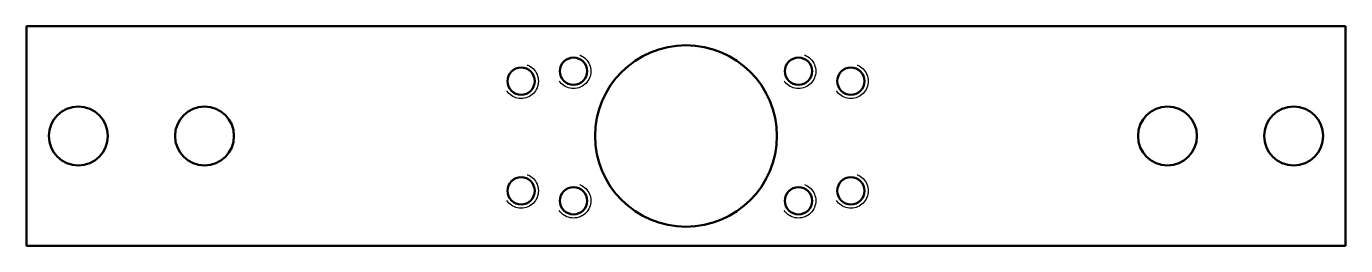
# Model space of a CAD drawing. Header units: inches. Extents: x 3.5 to 6.5, y 5.31 to 5.81.
import ezdxf

# ---------------------------------------------------------------- set-up
doc = ezdxf.new("R2010")
doc.units = ezdxf.units.IN
doc.header["$MEASUREMENT"] = 0
doc.linetypes.add('DASHED', pattern=[0.2067, 0.1654, -0.0413])
doc.layers.add('Hidden Narrow (ANSI)', color=7, linetype='DASHED', lineweight=25)
doc.layers.add('Visible (ANSI)', color=7, linetype='Continuous', lineweight=50)

msp = doc.modelspace()

# ---------------------------------------------------------------- linework, layer by layer
at = {"layer": 'Hidden Narrow (ANSI)', "ltscale": 0.471064}
for centre in [(4.7443, 5.7101), (5.2557, 5.7101), (4.625, 5.6875), (5.375, 5.6875), (4.625, 5.4375), (5.375, 5.4375), (4.7443, 5.4149), (5.2557, 5.4149)]:
    msp.add_circle(centre, 0.0394, dxfattribs=at)
at = {"layer": 'Visible (ANSI)'}
for p, q in [((3.5, 5.3125), (3.5, 5.8125)), ((3.5, 5.8125), (6.5, 5.8125)), ((6.5, 5.8125), (6.5, 5.3125)), ((6.5, 5.3125), (3.5, 5.3125))]:
    msp.add_line(p, q, dxfattribs=at)
for centre, radius in [((5, 5.5625), 0.2067), ((4.7443, 5.7101), 0.031), ((5.2557, 5.7101), 0.031), ((4.625, 5.6875), 0.031), ((5.375, 5.6875), 0.031), ((3.6181, 5.5625), 0.067), ((3.9051, 5.5625), 0.067), ((6.0949, 5.5625), 0.067), ((6.3819, 5.5625), 0.067), ((4.625, 5.4375), 0.031), ((5.375, 5.4375), 0.031), ((4.7443, 5.4149), 0.031), ((5.2557, 5.4149), 0.031)]:
    msp.add_circle(centre, radius, dxfattribs=at)

doc.saveas('drawing.dxf')
